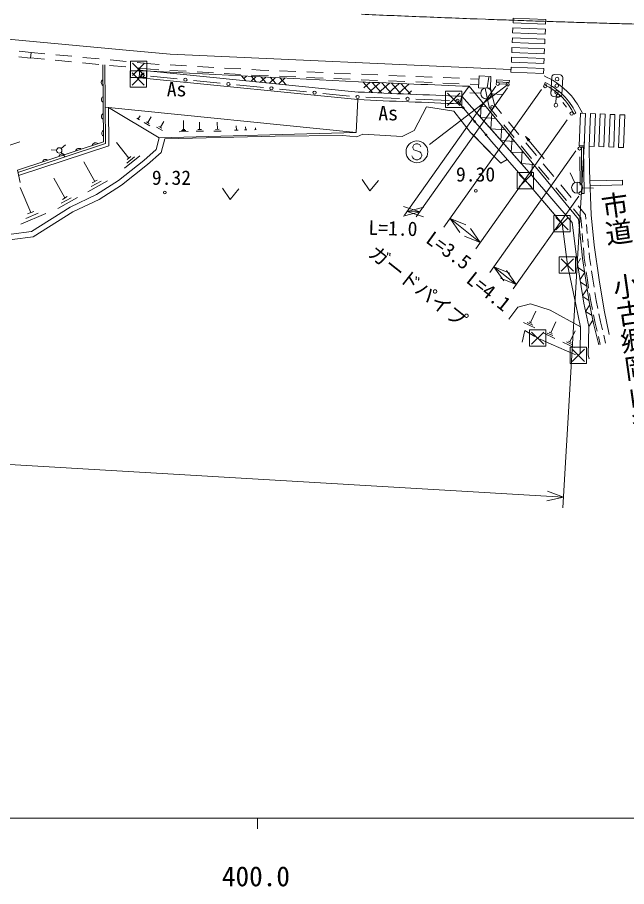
# Model space of a CAD drawing. Units: millimetres, scale not verified. Extents: x 40000 to 680000, y 20000 to 380000.
# Drawn here: x 445988 to 501808, y 198715 to 278400 of the extents above; entities that cross this region are included whole.
import ezdxf
from ezdxf.enums import TextEntityAlignment as Align

# ---------------------------------------------------------------- set-up
doc = ezdxf.new("R2010")
doc.units = ezdxf.units.MM
doc.header["$LTSCALE"] = 1000
doc.linetypes.add('CHAIN', pattern=[18.5, 12, -1.5, 3.5, -1.5])
for name, color, linetype, lineweight in [('M-BGD', 7, 'Continuous', 13), ('M-BGD-EXST', 7, 'Continuous', 13), ('M-BGD-HTXT', 7, 'Continuous', 13), ('M-BMK', 2, 'CHAIN', 13), ('M-BMK-OTRS', 5, 'Continuous', 13), ('M-BMK-ROW', 30, 'Continuous', 13), ('M-STR-HTXT', 7, 'Continuous', 13), ('M-STR-STRC', 7, 'Continuous', 13), ('M-STR-STRD', 7, 'Continuous', 13), ('M-TTL-BAND', 7, 'Continuous', 13)]:
    doc.layers.add(name, color=color, linetype=linetype, lineweight=lineweight)
doc.styles.add('@ＭＳ ゴシック', font='')
doc.styles.add('ＭＳ ゴシック', font='')
doc.styles.get('@ＭＳ ゴシック').set_extended_font_data('@MS Gothic')
doc.styles.get('ＭＳ ゴシック').set_extended_font_data('MS Gothic')

msp = doc.modelspace()

# ---------------------------------------------------------------- linework, layer by layer
at = {"layer": 'M-BGD'}
for p, q in [((446164, 275290), (447246, 275189)), ((447196, 274671), (447246, 275189)), ((447246, 275189), (448502, 275068)), ((449498, 274973), (450991, 274830)), ((446120, 274772), (447196, 274671)), ((447198, 274691), (448459, 274570)), ((449455, 274475), (450948, 274332)), ((451943, 274237), (453437, 274094)), ((451986, 274735), (453479, 274592)), ((454475, 274497), (455968, 274354)), ((456963, 274259), (458220, 274138)), ((458220, 274138), (458986, 274095)), ((453804, 274059), (453868, 266997)), ((454004, 274039), (454070, 266853)), ((454432, 273999), (455925, 273856)), ((456921, 273760), (458182, 273640)), ((457201, 273737), (457152, 272864)), ((457191, 273563), (458191, 273467)), ((458182, 273640), (458955, 273596)), ((477199, 271559), (458191, 273467)), ((477240, 272499), (458191, 273467)), ((459953, 273540), (461451, 273455)), ((459985, 274039), (461482, 273954)), ((462449, 273399), (463947, 273314)), ((462481, 273898), (463978, 273814)), ((464977, 273757), (466474, 273673)), ((467473, 273616), (468239, 273573)), ((468239, 273573), (469016, 273541)), ((470015, 273500), (471514, 273437)), ((472513, 273396), (474012, 273334)), ((457152, 272864), (458153, 272768)), ((458153, 272768), (477168, 270859)), ((460636, 272763), (458185, 273009)), ((464580, 272367), (462129, 272613)), ((464946, 273258), (466443, 273174)), ((466929, 272590), (466521, 273043)), ((466714, 272773), (466989, 273020)), ((467394, 272543), (467875, 272975)), ((467852, 272497), (467401, 272999)), ((467442, 273117), (468215, 273074)), ((468215, 273074), (468995, 273041)), ((468235, 272458), (468761, 272932)), ((468776, 272404), (468281, 272955)), ((469076, 272374), (469648, 272888)), ((469700, 272311), (469160, 272912)), ((469917, 272290), (470535, 272845)), ((469994, 273000), (471493, 272938)), ((470623, 272219), (470039, 272869)), ((472492, 272896), (473991, 272834)), ((474990, 272793), (476488, 272731)), ((475011, 273292), (476510, 273230)), ((477488, 272689), (478986, 272627)), ((477509, 273189), (479007, 273127)), ((479985, 272586), (481484, 272524)), ((480007, 273085), (481505, 273023)), ((482504, 272982), (484003, 272920)), ((485002, 272878), (486501, 272816)), ((487500, 272775), (488277, 272742)), ((468524, 271971), (466073, 272217)), ((472468, 271575), (470017, 271821)), ((478514, 271501), (477633, 272481)), ((477727, 271934), (478304, 272452)), ((478196, 271515), (479196, 272414)), ((479388, 271464), (478507, 272444)), ((479089, 271477), (480089, 272376)), ((480261, 271427), (479381, 272406)), ((479982, 271439), (480983, 272339)), ((481134, 271391), (480255, 272369)), ((480875, 271402), (481877, 272302)), ((482007, 271355), (481128, 272333)), ((482483, 272482), (483982, 272420)), ((484981, 272379), (486480, 272316)), ((486716, 271170), (487397, 272086)), ((487397, 272086), (497410, 259899)), ((487479, 272275), (488259, 272243)), ((488834, 271916), (489229, 270156)), ((489351, 271898), (489691, 270382)), ((490162, 272301), (490757, 272267)), ((476412, 271179), (473960, 271425)), ((480988, 270952), (477907, 271074)), ((481769, 271365), (482089, 271653)), ((486539, 270476), (486716, 271170)), ((493102, 263929), (486716, 271170)), ((494925, 271663), (494949, 271645)), ((477037, 267862), (454040, 270163)), ((458993, 267361), (454340, 270133)), ((477037, 267862), (477168, 270859)), ((482354, 268034), (483466, 270204)), ((485567, 270772), (482486, 270893)), ((483466, 270204), (485970, 269807)), ((486316, 270742), (486808, 270156)), ((488945, 270202), (488327, 270241)), ((488424, 269232), (488493, 270320)), ((489229, 270156), (489917, 269325)), ((489691, 270382), (490352, 269584)), ((496307, 270174), (495974, 270607)), ((457064, 269092), (457241, 269388)), ((487362, 269494), (486871, 270081)), ((487362, 269494), (487854, 268908)), ((493102, 263929), (487770, 269974)), ((489360, 268172), (489449, 269588)), ((457183, 269021), (456946, 269162)), ((458127, 268458), (457593, 268777)), ((458073, 268672), (457806, 268831)), ((457940, 268751), (458258, 269286)), ((459087, 268323), (459406, 268857)), ((461218, 268128), (461196, 268949)), ((462689, 268131), (462671, 268801)), ((464318, 268133), (464300, 268803)), ((487722, 269065), (487854, 268908)), ((488408, 268246), (487917, 268833)), ((488408, 268246), (487917, 268833)), ((489813, 269145), (488424, 269232)), ((490554, 268555), (491511, 267399)), ((490989, 268814), (491946, 267658)), ((459275, 268030), (458740, 268348)), ((459221, 268243), (458953, 268402)), ((458993, 267361), (477037, 267862)), ((461634, 267934), (460814, 267911)), ((461426, 268031), (461016, 268020)), ((461321, 268131), (461116, 268125)), ((463029, 267973), (462359, 267954)), ((462857, 268136), (462522, 268126)), ((464658, 267975), (463988, 267956)), ((464486, 268138), (464151, 268128)), ((466217, 268062), (465891, 268052)), ((466054, 268057), (466043, 268464)), ((467025, 268084), (466787, 268077)), ((466906, 268081), (466897, 268378)), ((467869, 268107), (467722, 268103)), ((467796, 268105), (467791, 268289)), ((481248, 267491), (482354, 268034)), ((488408, 268246), (488900, 267660)), ((488408, 268246), (488900, 267660)), ((490681, 268089), (489360, 268172)), ((490295, 267111), (490380, 268455)), ((440127, 264925), (446211, 267003)), ((453868, 266997), (445994, 264384)), ((458993, 267361), (458713, 266292)), ((477099, 267456), (477646, 267705)), ((477646, 267705), (481248, 267491)), ((489454, 266999), (488963, 267585)), ((489454, 266999), (488963, 267585)), ((491549, 267033), (490295, 267111)), ((491231, 266050), (491311, 267322)), ((492552, 267495), (494259, 265433)), ((492948, 267173), (492552, 267495)), ((492552, 267495), (492794, 267046)), ((492552, 267495), (494259, 265433)), ((492948, 267173), (492552, 267495)), ((492552, 267495), (492794, 267046)), ((454070, 266853), (446035, 264187)), ((449076, 266245), (449575, 266219)), ((450010, 266372), (450382, 266706)), ((456213, 265503), (455066, 266924)), ((458713, 266292), (457576, 265293)), ((492149, 266629), (493106, 265474)), ((492166, 264990), (492241, 266189)), ((492584, 266888), (493540, 265733)), ((449992, 266020), (450326, 265648)), ((457210, 265721), (455789, 264574)), ((456711, 265612), (456001, 265039)), ((456390, 265646), (456035, 265360)), ((490272, 265035), (490870, 265362)), ((490272, 265035), (490870, 265362)), ((492417, 265976), (491231, 266050)), ((497511, 265631), (497558, 263028)), ((453077, 263365), (452071, 265169)), ((457576, 265293), (455248, 263439)), ((493285, 264920), (492166, 264990)), ((493102, 263929), (493172, 265056)), ((493743, 264704), (494700, 263548)), ((494178, 264962), (495135, 263807)), ((446230, 263249), (445994, 264384)), ((496812, 259590), (493102, 263929)), ((496812, 259590), (493102, 263929)), ((450336, 261845), (449330, 263649)), ((454231, 263417), (452427, 262411)), ((453654, 263391), (452752, 262888)), ((453303, 263491), (452852, 263239)), ((455248, 263439), (453241, 262157)), ((477571, 263537), (478267, 262498)), ((477571, 263537), (478267, 262498)), ((478267, 262498), (479069, 263457)), ((478267, 262498), (479069, 263457)), ((495773, 263037), (496729, 261881)), ((447205, 260498), (446227, 262796)), ((464773, 262751), (465469, 261713)), ((465469, 261713), (466271, 262671)), ((495338, 262778), (496294, 261623)), ((451490, 261897), (449686, 260891)), ((450913, 261871), (450011, 261368)), ((450562, 261971), (450111, 261719)), ((453241, 262157), (450820, 261014)), ((447493, 260620), (446918, 260376)), ((450820, 261014), (447266, 258763)), ((496932, 260852), (497620, 260022)), ((497367, 261111), (498028, 260313)), ((448599, 260413), (446301, 259434)), ((447902, 260455), (446753, 259966)), ((497410, 259899), (497755, 256318)), ((497410, 259899), (497755, 256318)), ((497698, 259075), (497620, 260022)), ((498070, 259896), (498028, 260313)), ((497234, 256199), (496812, 259590)), ((497234, 256199), (496812, 259590)), ((498199, 258603), (498120, 259399)), ((447266, 258763), (445430, 258520)), ((497805, 257780), (497739, 258577)), ((498329, 257309), (498249, 258105)), ((497924, 256334), (497846, 257281)), ((498421, 256395), (498379, 256812)), ((497234, 256199), (497886, 252215)), ((497234, 256199), (497886, 252215)), ((497297, 255814), (497598, 256282)), ((498033, 255582), (497924, 256334)), ((498528, 255649), (498421, 256395)), ((497945, 255084), (497354, 255465)), ((497538, 254342), (497959, 254996)), ((498213, 254334), (498104, 255087)), ((498707, 254409), (498600, 255155)), ((498331, 253590), (498213, 254334)), ((498824, 253673), (498707, 254409)), ((498152, 253762), (497571, 254136)), ((497779, 252869), (498192, 253510)), ((498362, 252437), (497789, 252806)), ((498527, 252353), (498409, 253096)), ((499019, 252443), (498902, 253179)), ((491012, 250735), (491847, 251823)), ((491012, 250735), (491847, 251823)), ((491847, 251823), (492994, 252131)), ((491847, 251823), (492994, 252131)), ((497886, 252215), (498351, 250065)), ((497886, 252215), (498351, 250065)), ((498052, 251447), (498438, 252046)), ((498681, 251610), (498527, 252353)), ((499171, 251709), (499019, 252443)), ((493007, 250437), (493488, 251459)), ((498640, 251068), (498052, 251447)), ((498936, 250378), (498782, 251121)), ((499424, 250486), (499272, 251220)), ((493398, 249941), (492376, 250422)), ((493202, 250189), (492691, 250430)), ((493135, 250377), (492879, 250497)), ((494853, 249472), (495334, 250494)), ((498351, 250065), (498727, 250648)), ((499109, 249636), (498936, 250378)), ((499597, 249747), (499424, 250486)), ((492249, 248625), (492485, 249683)), ((492249, 248625), (492485, 249683)), ((492485, 249683), (493404, 249138)), ((492485, 249683), (493404, 249138)), ((495243, 248977), (494222, 249457)), ((495048, 249225), (494537, 249465)), ((494980, 249412), (494725, 249533)), ((496607, 248649), (497091, 249678)), ((498351, 250065), (498285, 247438)), ((493891, 248888), (494889, 248455)), ((493891, 248888), (494889, 248455)), ((497000, 248150), (495971, 248634)), ((496803, 248400), (496289, 248642)), ((496735, 248589), (496478, 248710)), ((499397, 248408), (499223, 249150)), ((499884, 248522), (499711, 249260)), ((494889, 248455), (497009, 247519)), ((494889, 248455), (497009, 247519)), ((497009, 247519), (497132, 247486)), ((497009, 247519), (497132, 247486)), ((498285, 247438), (498384, 247103)), ((498285, 247438), (498384, 247103))]:
    msp.add_line(p, q, dxfattribs=at)
msp.add_lwpolyline([(488288, 273033), (489375, 272994), (489336, 271898), (488248, 271937)], close=True, dxfattribs=at)
for points in [[(454340, 270133), (454372, 266637), (446097, 263891)], [(485970, 269807), (487508, 267855), (489842, 265473), (490272, 265035)], [(459485, 267266), (459158, 266017), (457897, 264910), (455539, 263032), (453483, 261718), (451062, 260575), (447441, 258282), (445495, 258024)], [(477099, 267456), (475792, 267579), (469608, 267516), (459485, 267266)], [(487649, 267710), (489842, 265473), (490272, 265035)], [(489454, 266999), (492535, 263437), (495901, 259501)], [(489454, 266999), (492535, 263437), (495690, 259748)], [(497541, 247661), (497599, 249994), (497149, 252075), (496383, 255711), (495901, 259501)], [(499251, 248374), (498789, 250346), (498380, 252326), (498065, 254311), (497778, 256303)], [(499251, 248374), (498789, 250346), (498380, 252326), (498065, 254311), (497778, 256303)], [(492994, 252131), (494796, 251548), (497584, 250025)], [(492994, 252131), (494796, 251548), (497584, 250025)]]:
    msp.add_lwpolyline(points, dxfattribs=at)
for centre, radius in [((457439, 273084), 150), ((461383, 272688), 150), ((465327, 272292), 150), ((469270, 271896), 150), ((490008, 272310), 150), ((490911, 272259), 150), ((494358, 272107), 150), ((473214, 271500), 150), ((477158, 271104), 150), ((481737, 270923), 150), ((495516, 271201), 150), ((486316, 270742), 150), ((486839, 270118), 75), ((486839, 270118), 37.5), ((489496, 270204), 125), ((496764, 269580), 150), ((487885, 268870), 75), ((487885, 268870), 75), ((487885, 268870), 37.5), ((487885, 268870), 37.5), ((488931, 267623), 75), ((488931, 267623), 75), ((488931, 267623), 37.5), ((488931, 267623), 37.5), ((449825, 266205), 250), ((497497, 266381), 150), ((459494, 262338), 125), ((487993, 262495), 125), ((497571, 262278), 150)]:
    msp.add_circle(centre, radius, dxfattribs=at)
for centre, radius, start, end in [((453966, 272421), 297, 120.22514, 240.81854), ((547548, 1877154), 1606195, 267.49121, 267.85381), ((453981, 270872), 297, 120.22474, 240.81904), ((547548, 1877154), 1607136, 267.49121, 267.83077), ((547548, 1877154), 1607836, 267.49121, 267.82542), ((453995, 269322), 297, 120.22484, 240.81984), ((454009, 267773), 297, 120.22454, 240.82034), ((451633, 266082), 314, 49.83884, 166.87224), ((453158, 266588), 314, 49.83844, 166.87214), ((448583, 265070), 314, 49.83894, 166.87124), ((450108, 265576), 314, 49.83974, 166.87134)]:
    msp.add_arc(centre, radius, start, end, dxfattribs=at)
at = {"layer": 'M-BGD-EXST'}
for p, q in [((489025, 271930), (489193, 272916)), ((488442, 271449), (487442, 271472)), ((489440, 271403), (490438, 271336)), ((497066, 263246), (496651, 264155)), ((497274, 263291), (497274, 262291)), ((497774, 262776), (498773, 262747))]:
    msp.add_line(p, q, dxfattribs=at)
for centre in [(488942, 271437), (497274, 262791)]:
    msp.add_circle(centre, 500, dxfattribs=at)
at = {"layer": 'M-BMK'}
msp.add_line((488877, 278230), (488128, 278258), dxfattribs=at)
for centre, radius, start, end in [((547588, 1878188), 1601035, 267.49139, 267.87163), ((547744, 1882692), 1605542, 267.8988, 268.20659), ((547596, 1879117), 1601964, 268.20788, 268.72998)]:
    msp.add_arc(centre, radius, start, end, dxfattribs=at)
at = {"layer": 'M-BMK-OTRS'}
for p, q in [((491401, 277889), (491420, 278338)), ((491420, 278338), (494401, 278213)), ((494401, 278213), (494382, 277764)), ((491363, 276990), (491382, 277439)), ((491382, 277439), (494363, 277314)), ((491401, 277889), (494382, 277764)), ((494363, 277314), (494344, 276865)), ((491325, 276090), (491344, 276540)), ((491344, 276540), (494325, 276415)), ((491363, 276990), (494344, 276865)), ((491325, 276090), (494307, 275965)), ((494325, 276415), (494307, 275965)), ((491288, 275191), (491307, 275641)), ((491288, 275191), (494269, 275066)), ((491307, 275641), (494288, 275516)), ((494288, 275516), (494269, 275066)), ((491250, 274292), (491269, 274742)), ((491250, 274292), (494231, 274167)), ((491269, 274742), (494250, 274617)), ((494250, 274617), (494231, 274167)), ((491212, 273386), (491231, 273842)), ((491231, 273842), (494212, 273717)), ((498048, 269604), (497925, 266614)), ((498497, 269586), (498375, 266595)), ((498497, 269586), (498947, 269567)), ((498947, 269567), (498824, 266577)), ((499397, 269549), (499274, 266558)), ((499397, 269549), (499846, 269530)), ((499846, 269530), (499723, 266540)), ((500296, 269512), (500173, 266521)), ((500296, 269512), (500745, 269493)), ((500745, 269493), (500623, 266503)), ((501195, 269475), (501072, 266484)), ((501195, 269475), (501645, 269456)), ((501645, 269456), (501522, 266466)), ((498824, 266577), (498375, 266595)), ((499723, 266540), (499274, 266558)), ((500623, 266503), (500173, 266521)), ((501522, 266466), (501072, 266484)), ((498438, 263414), (501418, 263486)), ((498457, 262965), (501429, 263036)), ((501418, 263486), (501429, 263036))]:
    msp.add_line(p, q, dxfattribs=at)
for points in [[(323817, 284474), (377197, 281360), (415359, 279102), (418161, 278897), (445446, 276375), (456301, 275353), (459999, 275040), (491167, 273617)], [(494212, 273717), (494193, 273261), (491212, 273386)], [(497925, 266614), (497475, 266632), (497598, 269622), (498048, 269604)], [(498369, 266595), (498398, 264387), (498566, 260307)], [(499287, 254349), (498830, 257530), (498566, 260307), (498830, 257530), (499287, 254349), (499743, 251575), (500219, 249318)]]:
    msp.add_lwpolyline(points, dxfattribs=at)
msp.add_arc((491499, 266680), 6920, 25.11954, 66.62226, dxfattribs=at)
at = {"layer": 'M-BMK-ROW'}
for p, q in [((456337, 272897), (456337, 274397)), ((456337, 274397), (457837, 274397)), ((456524, 274210), (457649, 273085)), ((457649, 274210), (456524, 273085)), ((457837, 274397), (457837, 272897)), ((456307, 272012), (456307, 273512)), ((456307, 273512), (457807, 273512)), ((456494, 273324), (457619, 272199)), ((457619, 273324), (456494, 272199)), ((457807, 273512), (457807, 272012)), ((457837, 272897), (456337, 272897)), ((457807, 272012), (456307, 272012)), ((485216, 270137), (485216, 271637)), ((485216, 271637), (486716, 271637)), ((485403, 271449), (486528, 270324)), ((486528, 271449), (485403, 270324)), ((486716, 271637), (486716, 270137)), ((486716, 270137), (485216, 270137)), ((491785, 262687), (491785, 264187)), ((491785, 264187), (493285, 264187)), ((491973, 264000), (493098, 262875)), ((493098, 264000), (491973, 262875)), ((493285, 264187), (493285, 262687)), ((493285, 262687), (491785, 262687)), ((495151, 258751), (495151, 260251)), ((495151, 260251), (496651, 260251)), ((495339, 260064), (496464, 258939)), ((496464, 260064), (495339, 258939)), ((496651, 260251), (496651, 258751)), ((496651, 258751), (495151, 258751)), ((495633, 254961), (495633, 256461)), ((495633, 256461), (497133, 256461)), ((495821, 256273), (496946, 255148)), ((496946, 256273), (495821, 255148)), ((497133, 256461), (497133, 254961)), ((497133, 254961), (495633, 254961)), ((492897, 248245), (492897, 249745)), ((492897, 249745), (494397, 249745)), ((493084, 249557), (494209, 248432)), ((494209, 249557), (493084, 248432)), ((494397, 249745), (494397, 248245)), ((494397, 248245), (492897, 248245)), ((496629, 246669), (496629, 248169)), ((496629, 248169), (498129, 248169)), ((496816, 247982), (497941, 246857)), ((497941, 247982), (496816, 246857)), ((498129, 248169), (498129, 246669)), ((498129, 246669), (496629, 246669))]:
    msp.add_line(p, q, dxfattribs=at)
at = {"layer": 'M-STR-HTXT'}
for p, q in [((481470, 260263), (489839, 272090)), ((482539, 260124), (490909, 271950)), ((485053, 259156), (494003, 271804)), ((487994, 257179), (496364, 269006)), ((497944, 267114), (495967, 233429)), ((489284, 255013), (497167, 266152)), ((491413, 253506), (497436, 262016)), ((482858, 260575), (481346, 260168)), ((482858, 260575), (481372, 261067)), ((481713, 260607), (483226, 261015)), ((481713, 260607), (482858, 260575)), ((481713, 260607), (483200, 260115)), ((485633, 259977), (488405, 257760)), ((485633, 259977), (486524, 258688)), ((485633, 259977), (487086, 259391)), ((488405, 257760), (487515, 259048)), ((488405, 257760), (486953, 258345)), ((489657, 255540), (491698, 253907)), ((489657, 255540), (490547, 254252)), ((489657, 255540), (491109, 254954)), ((491698, 253907), (490807, 255196)), ((491698, 253907), (490245, 254493)), ((299361, 245971), (496025, 234428)), ((496025, 234428), (494502, 234066)), ((496025, 234428), (494554, 234965))]:
    msp.add_line(p, q, dxfattribs=at)
at = {"layer": 'M-STR-STRC'}
for p, q in [((494877, 271364), (494952, 272963)), ((495761, 273124), (495162, 273153)), ((495951, 272915), (495875, 271317)), ((490911, 272259), (483740, 266744)), ((495666, 271127), (495067, 271155)), ((495366, 271141), (495336, 270508)), ((482325, 266716), (482234, 266534)), ((482234, 266534), (482234, 266443)), ((482234, 266443), (482325, 266261)), ((482507, 266807), (482325, 266716)), ((482325, 266261), (482870, 266080)), ((482688, 266807), (482507, 266807)), ((482870, 266716), (482688, 266807)), ((482961, 266534), (482870, 266716)), ((482234, 265534), (482143, 265716)), ((482325, 265443), (482234, 265534)), ((482507, 265352), (482325, 265443)), ((482688, 265352), (482507, 265352)), ((482870, 265443), (482688, 265352)), ((482870, 266080), (482961, 265989)), ((482961, 265534), (482870, 265443)), ((482961, 265989), (483052, 265807)), ((483052, 265716), (482961, 265534)), ((483052, 265807), (483052, 265716))]:
    msp.add_line(p, q, dxfattribs=at)
for centre, radius in [((495442, 272739), 167), ((495414, 272140), 167), ((495385, 271540), 167), ((495329, 270342), 167), ((482598, 266080), 1000)]:
    msp.add_circle(centre, radius, dxfattribs=at)
for centre, radius, start, end in [((495234, 272863), 299, 104.05879, 160.50065), ((495635, 272818), 331, 16.9837, 67.57574), ((495148, 271420), 277, 191.59325, 252.96618), ((495602, 271407), 288, 282.81123, 341.74821)]:
    msp.add_arc(centre, radius, start, end, dxfattribs=at)
at = {"layer": 'M-STR-STRD'}
for p, q in [((489882, 272677), (489874, 272477)), ((489882, 272677), (491071, 272628)), ((491071, 272628), (491061, 272428)), ((489874, 272477), (491061, 272428)), ((494285, 272224), (494354, 272420)), ((497004, 269535), (497166, 269652)), ((497662, 266505), (497862, 266508)), ((497712, 262261), (497662, 266505)), ((497912, 262263), (497862, 266508)), ((497712, 262261), (497912, 262263))]:
    msp.add_line(p, q, dxfattribs=at)
for centre, radius, start, end in [((491714, 266904), 5908, 26.43889, 64.20551), ((491715, 266925), 6096, 26.57415, 64.34077)]:
    msp.add_arc(centre, radius, start, end, dxfattribs=at)
at = {"layer": 'M-TTL-BAND'}
for p, q in [((40000, 205000), (579000, 205000)), ((468000, 205000), (468000, 204000))]:
    msp.add_line(p, q, dxfattribs=at)

# ---------------------------------------------------------------- texts
at = {"layer": 'M-BGD', "style": 'ＭＳ ゴシック'}
for s, p in [('As', (459674, 270762)), ('As', (479059, 268564)), ('9.30', (486174, 262954)), ('9.32', (458309, 262652))]:
    msp.add_text(s, height=1320, dxfattribs=at).set_placement(p, align=Align.BOTTOM_LEFT)
at = {"layer": 'M-BGD-HTXT', "style": '@ＭＳ ゴシック'}
msp.add_text('市道\u3000小古郷岡山線', height=1833, rotation=278.052, dxfattribs=at).set_placement((500664, 251083), align=Align.BOTTOM_CENTER)
at = {"layer": 'M-STR-HTXT', "style": 'ＭＳ ゴシック'}
for s, rotation, p in [('L=1.0', 358.385, (480371, 258015)), ('L=3.5', 324.033, (484894, 256185)), ('ガードパイプ', 321.689, (482036, 252930)), ('L=4.1', 321.385, (488521, 252458))]:
    msp.add_text(s, height=1320, rotation=rotation, dxfattribs=at).set_placement(p, align=Align.BOTTOM_CENTER)
at = {"layer": 'M-TTL-BAND', "style": 'ＭＳ ゴシック'}
msp.add_text('400.0', height=1833, dxfattribs=at).set_placement((467844, 198195), align=Align.BOTTOM_CENTER)

doc.saveas('drawing.dxf')
